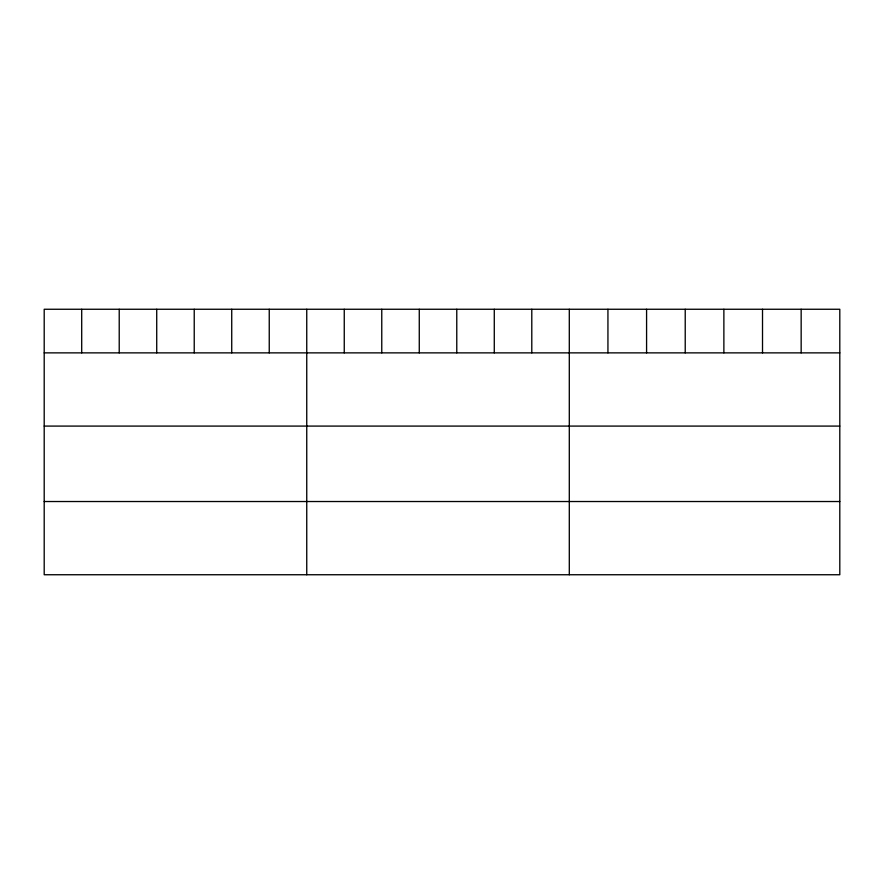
<?xml version="1.0" encoding="UTF-8"?>
<svg xmlns="http://www.w3.org/2000/svg" width="884" height="884" viewBox="0 0 884 884"><rect width="100%" height="100%" fill="white"/><g stroke="black" fill="none" stroke-linecap="round" stroke-linejoin="round"><path stroke-width="1.33" d="M839.8 352.871L839.8 574.744L44.2 574.744L44.2 309.256L839.8 309.256L839.8 352.871L44.2 352.871M44.2 426.088L839.8 426.088M44.2 501.526L839.8 501.526M801.158 309.256L801.158 352.871M762.516 309.256L762.516 352.871M723.874 309.256L723.874 352.871M685.222 309.256L685.222 352.871M646.58 309.256L646.58 352.871M607.938 309.256L607.938 352.871M569.296 309.256L569.296 574.744M531.792 309.256L531.792 352.871M494.278 309.256L494.278 352.871M456.774 309.256L456.774 352.871M419.27 309.256L419.27 352.871M381.766 309.256L381.766 352.871M344.252 309.256L344.252 352.871M306.748 309.256L306.748 574.744M269.244 309.256L269.244 352.871M231.73 309.256L231.73 352.871M194.226 309.256L194.226 352.871M156.722 309.256L156.722 352.871M119.218 309.256L119.218 352.871M81.704 309.256L81.704 352.871"/></g></svg>
